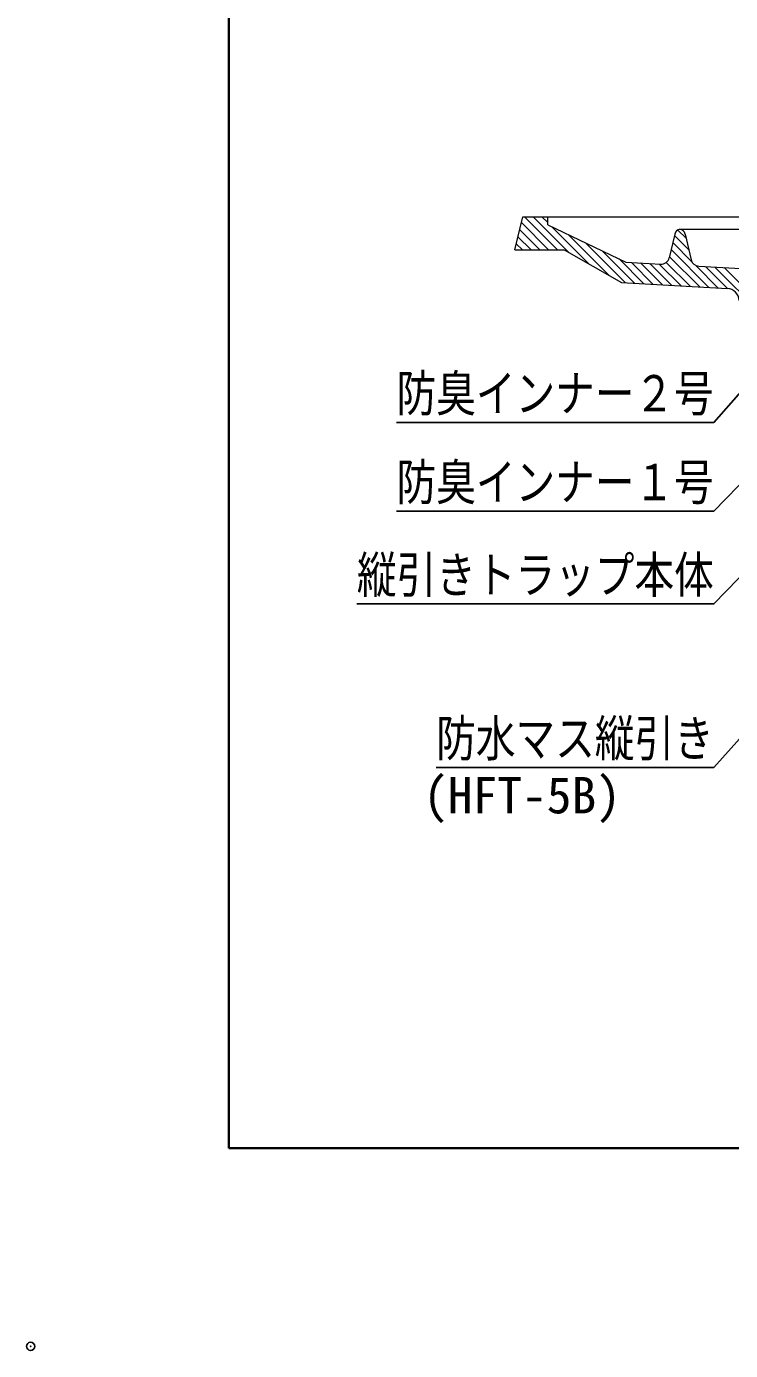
# Model space of a CAD drawing. Units: millimetres, scale not verified. Extents: x -1488 to 1365, y -1052 to 870.
# Drawn here: x -1488 to -1061, y -1052 to -251 of the extents above; entities that cross this region are included whole.
import ezdxf
from ezdxf.enums import TextEntityAlignment as Align

# ---------------------------------------------------------------- set-up
doc = ezdxf.new("R2010")
doc.units = ezdxf.units.MM
doc.header["$LTSCALE"] = 10
doc.header["$PDMODE"] = 32
doc.header["$PDSIZE"] = 5
for name, color, linetype in [('0-5_寸法線', 7, 'Continuous'), ('0-D_寸法3', 7, 'Continuous'), ('1-1_寸法4', 7, 'Continuous')]:
    doc.layers.add(name, color=color, linetype=linetype)
doc.layers.add('0-8_枠中線', color=5, linetype='Continuous', lineweight=35)
doc.layers.add('0-E_極細4', color=14, linetype='Continuous', lineweight=15)
doc.styles.add('ＭＳ ゴシック', font='')
doc.styles.get('ＭＳ ゴシック').set_extended_font_data('MS Gothic')

msp = doc.modelspace()

# ---------------------------------------------------------------- linework, layer by layer
at = {"layer": '0-5_寸法線'}
msp.add_point((-1485, -1050), dxfattribs=at)
msp.add_point((-1485, -1050), dxfattribs=at)
msp.add_point((-1485, -1050), dxfattribs=at)
msp.add_point((-1485, -1050), dxfattribs=at)
msp.add_point((-1485, -1050), dxfattribs=at)
at = {"layer": '0-8_枠中線'}
msp.add_lwpolyline([(-1365, -930), (-1365, 870), (1365, 870), (1365, -930)], close=True, dxfattribs=at)
at = {"layer": '0-D_寸法3'}
msp.add_point((-1485, -1050), dxfattribs=at)
msp.add_point((-1485, -1050), dxfattribs=at)
msp.add_point((-1485, -1050), dxfattribs=at)
msp.add_point((-1485, -1050), dxfattribs=at)
msp.add_point((-1485, -1050), dxfattribs=at)
at = {"layer": '0-E_極細4'}
for p, q in [((-1166.2, -386.62), (-1186.2, -366.62)), ((-1159.31, -388.21), (-1180.9, -366.62)), ((-1172.04, -370.18), (-1175.59, -366.62)), ((-1172.04, -366.62), (-1034.54, -366.62)), ((-1172.04, -371.59), (-1172.04, -366.62)), ((-1176.81, -386.62), (-1189, -374.43)), ((-1171.5, -386.62), (-1187.94, -370.18)), ((-1146.96, -395.25), (-1169.34, -372.88)), ((-1088.33, -379.64), (-1093.34, -374.63)), ((-1092.04, -374.12), (-1034.54, -374.12)), ((-1187.41, -386.62), (-1191.11, -382.92)), ((-1182.11, -386.62), (-1190.06, -378.67)), ((-1134.61, -402.3), (-1159.23, -377.68)), ((-1125.03, -406.57), (-1149.12, -382.48)), ((-1095.16, -377.05), (-1098.53, -391.4)), ((-1084.97, -393.6), (-1096.37, -382.2)), ((-1086.71, -386.56), (-1095.36, -377.91)), ((-1088.93, -377.06), (-1085.28, -392.68)), ((-1192.04, -386.62), (-1162.09, -386.62)), ((-1119.42, -406.89), (-1139.02, -387.28)), ((-1113.8, -407.2), (-1128.91, -392.09)), ((-1080.09, -409.09), (-1098.39, -390.79)), ((-1074.47, -409.41), (-1097.38, -386.5)), ((-1108.18, -407.52), (-1121.44, -394.25)), ((-1102.56, -407.83), (-1115.82, -394.57)), ((-1096.94, -408.15), (-1110.21, -394.88)), ((-1091.33, -408.46), (-1104.59, -395.2)), ((-1085.71, -408.78), (-1100.3, -394.18)), ((-1068.85, -409.72), (-1082.47, -396.1)), ((-1080.69, -396.54), (-1044.39, -398.57)), ((-1063.23, -410.04), (-1076.5, -396.77)), ((-1022.82, -445.14), (-1070.88, -397.09)), ((-1023.01, -439.65), (-1065.26, -397.4))]:
    msp.add_line(p, q, dxfattribs=at)
for points in [[(-1192.04, -386.62), (-1187.06, -366.62), (-1172.04, -366.62)], [(-1172.04, -371.59), (-1124.74, -394.07), (-1103.68, -395.25)], [(-1162.09, -386.62), (-1127.35, -406.44), (-1063.35, -410.03)]]:
    msp.add_lwpolyline(points, dxfattribs=at)
for centre, radius, start, end in [((-1091.51, -377.91), 3.75, 98.20899, 166.79893), ((-1092.58, -377.91), 3.75, 13.15034, 81.79101), ((-1103.4, -390.26), 5, 266.7921, 346.79893), ((-1080.41, -391.55), 5, 193.15034, 266.79209), ((-1063.77, -417.52), 7.5, 1.92122, 86.79209)]:
    msp.add_arc(centre, radius, start, end, dxfattribs=at)
at = {"layer": '1-1_寸法4'}
for points in [[(-945.84, -348.59), (-1071.53, -491), (-1263.53, -491)], [(-916.2, -385.16), (-1071.53, -544.68), (-1263.53, -544.68)], [(-916.2, -441.26), (-1071.53, -600.78), (-1287.53, -600.78)], [(-998.4, -618.06), (-1071.53, -699.75), (-1239.53, -699.75)]]:
    msp.add_lwpolyline(points, dxfattribs=at)

# ---------------------------------------------------------------- texts
at = {"layer": '1-1_寸法4', "style": 'ＭＳ ゴシック', "width": 0.8}
for s, p in [('防臭インナー２号', (-1263.53, -491)), ('防臭インナー１号', (-1263.53, -544.68)), ('縦引きトラップ本体', (-1287.53, -600.78)), ('防水マス縦引き', (-1239.53, -699.75))]:
    msp.add_text(s, height=21.99, dxfattribs=at).set_placement(p, align=Align.BOTTOM_LEFT)
at = {"layer": '1-1_寸法4', "style": 'ＭＳ ゴシック'}
msp.add_text('(HFT-5B)', height=21.99, dxfattribs=at).set_placement((-1247.43, -734.14), align=Align.BOTTOM_LEFT)

doc.saveas('drawing.dxf')
